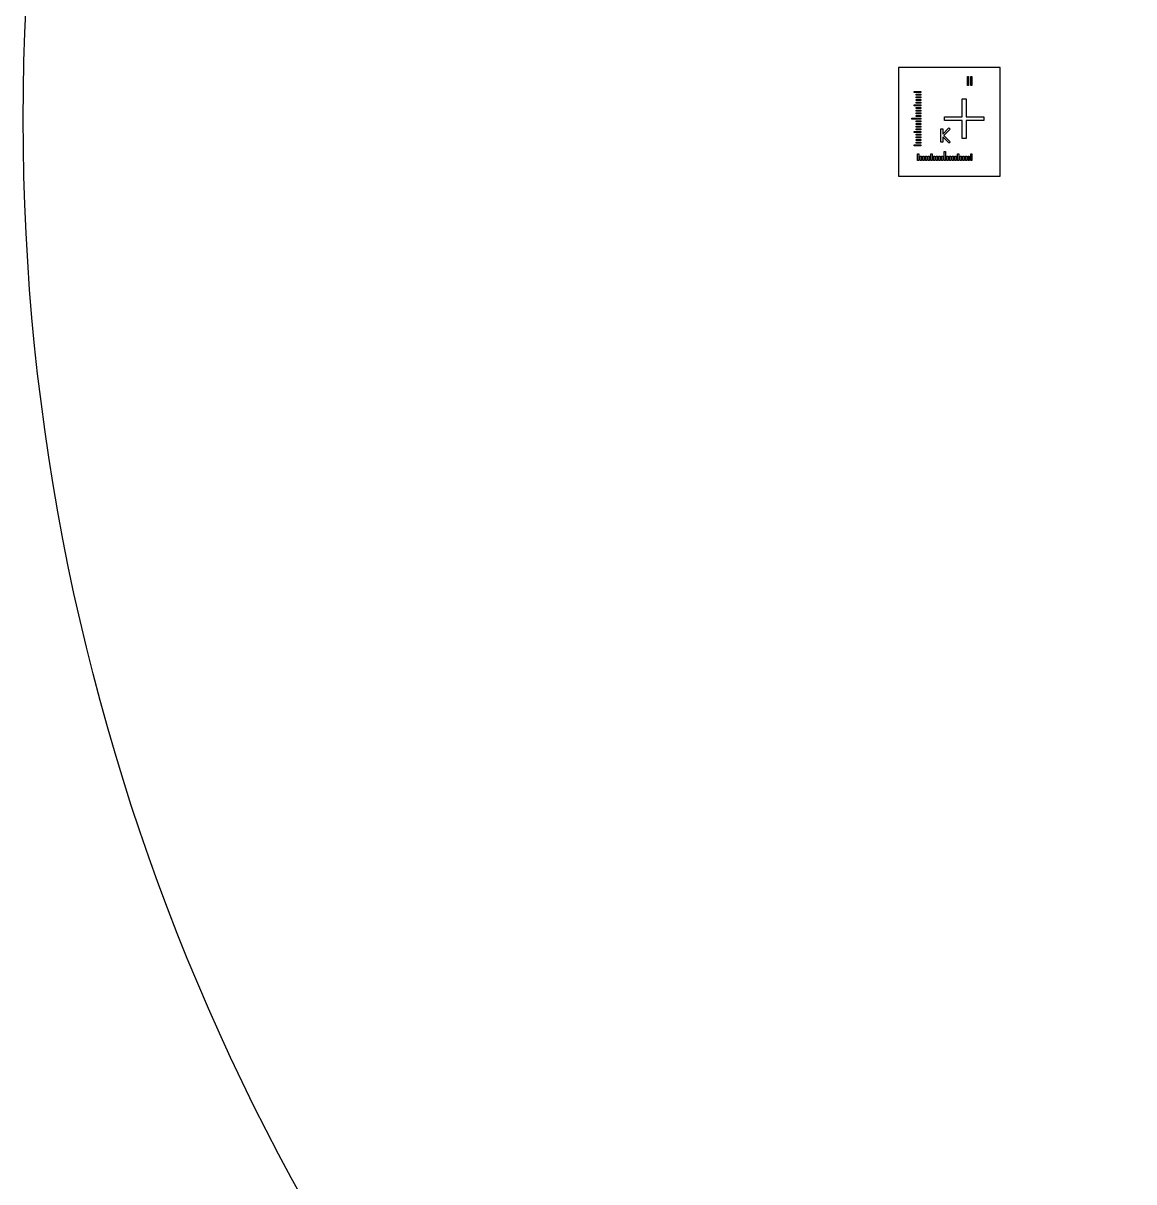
# Model space of a CAD drawing. Header units: millimetres. Extents: x 26241 to 236241, y 30294 to 280394.
# Drawn here: x 186241 to 198745, y 43331 to 56369 of the extents above; entities that cross this region are included whole.
import ezdxf

# ---------------------------------------------------------------- set-up
doc = ezdxf.new("R2010")
doc.units = ezdxf.units.MM
doc.layers.add('CLEAR', color=140, linetype='Continuous')
doc.layers.add('OPAQUE', color=10, linetype='Continuous')

msp = doc.modelspace()

# ---------------------------------------------------------------- linework, layer by layer
at = {"layer": 'CLEAR'}
for p, q in [((196096, 55869), (196096, 54649)), ((197241, 55869), (196096, 55869)), ((197241, 54649), (197241, 55869)), ((196096, 54649), (197241, 54649))]:
    msp.add_line(p, q, dxfattribs=at)
at = {"layer": 'OPAQUE'}
for p, q in [((196873, 55669), (196873, 55769)), ((196873, 55769), (196885, 55769)), ((196885, 55769), (196885, 55669)), ((196910, 55669), (196910, 55769)), ((196910, 55769), (196922, 55769)), ((196922, 55769), (196922, 55669)), ((196271, 55588), (196271, 55600)), ((196271, 55600), (196346, 55600)), ((196346, 55588), (196271, 55588)), ((196296, 55558), (196296, 55570)), ((196296, 55570), (196346, 55570)), ((196346, 55558), (196296, 55558)), ((196346, 55600), (196346, 55588)), ((196346, 55570), (196346, 55558)), ((196885, 55669), (196873, 55669)), ((196922, 55669), (196910, 55669)), ((196271, 55438), (196271, 55450)), ((196271, 55450), (196346, 55450)), ((196346, 55438), (196271, 55438)), ((196296, 55528), (196296, 55540)), ((196296, 55540), (196346, 55540)), ((196346, 55528), (196296, 55528)), ((196296, 55498), (196296, 55510)), ((196296, 55510), (196346, 55510)), ((196346, 55498), (196296, 55498)), ((196296, 55468), (196296, 55480)), ((196296, 55480), (196346, 55480)), ((196346, 55468), (196296, 55468)), ((196296, 55408), (196296, 55420)), ((196296, 55420), (196346, 55420)), ((196346, 55540), (196346, 55528)), ((196346, 55510), (196346, 55498)), ((196346, 55480), (196346, 55468)), ((196346, 55450), (196346, 55438)), ((196346, 55420), (196346, 55408)), ((196814, 55316), (196814, 55516)), ((196814, 55516), (196858, 55516)), ((196858, 55516), (196858, 55316)), ((196246, 55288), (196246, 55300)), ((196246, 55300), (196346, 55300)), ((196346, 55288), (196246, 55288)), ((196346, 55408), (196296, 55408)), ((196296, 55378), (196296, 55390)), ((196296, 55390), (196346, 55390)), ((196346, 55378), (196296, 55378)), ((196296, 55348), (196296, 55360)), ((196296, 55360), (196346, 55360)), ((196346, 55348), (196296, 55348)), ((196296, 55318), (196296, 55330)), ((196296, 55330), (196346, 55330)), ((196346, 55318), (196296, 55318)), ((196346, 55390), (196346, 55378)), ((196346, 55360), (196346, 55348)), ((196346, 55330), (196346, 55318)), ((196346, 55300), (196346, 55288)), ((196614, 55316), (196814, 55316)), ((196614, 55272), (196614, 55316)), ((196858, 55316), (197058, 55316)), ((197058, 55316), (197058, 55272)), ((196271, 55138), (196271, 55150)), ((196271, 55150), (196346, 55150)), ((196296, 55258), (196296, 55270)), ((196296, 55270), (196346, 55270)), ((196346, 55258), (196296, 55258)), ((196296, 55228), (196296, 55240)), ((196296, 55240), (196346, 55240)), ((196346, 55228), (196296, 55228)), ((196296, 55198), (196296, 55210)), ((196296, 55210), (196346, 55210)), ((196346, 55198), (196296, 55198)), ((196296, 55168), (196296, 55180)), ((196296, 55180), (196346, 55180)), ((196346, 55168), (196296, 55168)), ((196346, 55270), (196346, 55258)), ((196346, 55240), (196346, 55228)), ((196346, 55210), (196346, 55198)), ((196346, 55180), (196346, 55168)), ((196346, 55150), (196346, 55138)), ((196573, 55181), (196593, 55181)), ((196573, 55031), (196573, 55181)), ((196593, 55120), (196664, 55191)), ((196593, 55181), (196593, 55120)), ((196607, 55106), (196678, 55176)), ((196814, 55272), (196614, 55272)), ((196664, 55191), (196678, 55176)), ((196814, 55072), (196814, 55272)), ((197058, 55272), (196858, 55272)), ((196858, 55272), (196858, 55072)), ((196346, 55138), (196271, 55138)), ((196296, 55108), (196296, 55120)), ((196296, 55120), (196346, 55120)), ((196346, 55108), (196296, 55108)), ((196296, 55078), (196296, 55090)), ((196296, 55090), (196346, 55090)), ((196346, 55078), (196296, 55078)), ((196296, 55048), (196296, 55060)), ((196296, 55060), (196346, 55060)), ((196346, 55048), (196296, 55048)), ((196296, 55018), (196296, 55030)), ((196296, 55030), (196346, 55030)), ((196346, 55120), (196346, 55108)), ((196346, 55090), (196346, 55078)), ((196346, 55060), (196346, 55048)), ((196346, 55030), (196346, 55018)), ((196593, 55031), (196573, 55031)), ((196593, 55091), (196593, 55031)), ((196593, 55091), (196664, 55021)), ((196607, 55106), (196678, 55035)), ((196664, 55021), (196678, 55035)), ((196858, 55072), (196814, 55072)), ((196271, 54988), (196271, 55000)), ((196271, 55000), (196346, 55000)), ((196346, 54988), (196271, 54988)), ((196346, 55018), (196296, 55018)), ((196311, 54824), (196311, 54899)), ((196311, 54899), (196323, 54899)), ((196323, 54899), (196323, 54824)), ((196346, 55000), (196346, 54988)), ((196461, 54824), (196461, 54899)), ((196461, 54899), (196473, 54899)), ((196473, 54899), (196473, 54824)), ((196611, 54824), (196611, 54924)), ((196611, 54924), (196623, 54924)), ((196623, 54924), (196623, 54824)), ((196761, 54824), (196761, 54899)), ((196761, 54899), (196773, 54899)), ((196773, 54899), (196773, 54824)), ((196911, 54824), (196911, 54899)), ((196911, 54899), (196923, 54899)), ((196923, 54899), (196923, 54824)), ((196323, 54824), (196311, 54824)), ((196341, 54824), (196341, 54874)), ((196341, 54874), (196353, 54874)), ((196353, 54824), (196341, 54824)), ((196353, 54874), (196353, 54824)), ((196371, 54824), (196371, 54874)), ((196371, 54874), (196383, 54874)), ((196383, 54824), (196371, 54824)), ((196383, 54874), (196383, 54824)), ((196401, 54824), (196401, 54874)), ((196401, 54874), (196413, 54874)), ((196413, 54824), (196401, 54824)), ((196413, 54874), (196413, 54824)), ((196431, 54824), (196431, 54874)), ((196431, 54874), (196443, 54874)), ((196443, 54824), (196431, 54824)), ((196443, 54874), (196443, 54824)), ((196473, 54824), (196461, 54824)), ((196491, 54824), (196491, 54874)), ((196491, 54874), (196503, 54874)), ((196503, 54824), (196491, 54824)), ((196503, 54874), (196503, 54824)), ((196521, 54824), (196521, 54874)), ((196521, 54874), (196533, 54874)), ((196533, 54824), (196521, 54824)), ((196533, 54874), (196533, 54824)), ((196551, 54824), (196551, 54874)), ((196551, 54874), (196563, 54874)), ((196563, 54824), (196551, 54824)), ((196563, 54874), (196563, 54824)), ((196581, 54824), (196581, 54874)), ((196581, 54874), (196593, 54874)), ((196593, 54824), (196581, 54824)), ((196593, 54874), (196593, 54824)), ((196623, 54824), (196611, 54824)), ((196641, 54824), (196641, 54874)), ((196641, 54874), (196653, 54874)), ((196653, 54824), (196641, 54824)), ((196653, 54874), (196653, 54824)), ((196671, 54824), (196671, 54874)), ((196671, 54874), (196683, 54874)), ((196683, 54824), (196671, 54824)), ((196683, 54874), (196683, 54824)), ((196701, 54824), (196701, 54874)), ((196701, 54874), (196713, 54874)), ((196713, 54824), (196701, 54824)), ((196713, 54874), (196713, 54824)), ((196731, 54824), (196731, 54874)), ((196731, 54874), (196743, 54874)), ((196743, 54824), (196731, 54824)), ((196743, 54874), (196743, 54824)), ((196773, 54824), (196761, 54824)), ((196791, 54824), (196791, 54874)), ((196791, 54874), (196803, 54874)), ((196803, 54824), (196791, 54824)), ((196803, 54874), (196803, 54824)), ((196821, 54824), (196821, 54874)), ((196821, 54874), (196833, 54874)), ((196833, 54824), (196821, 54824)), ((196833, 54874), (196833, 54824)), ((196851, 54824), (196851, 54874)), ((196851, 54874), (196863, 54874)), ((196863, 54824), (196851, 54824)), ((196863, 54874), (196863, 54824)), ((196881, 54824), (196881, 54874)), ((196881, 54874), (196893, 54874)), ((196893, 54824), (196881, 54824)), ((196893, 54874), (196893, 54824)), ((196923, 54824), (196911, 54824))]:
    msp.add_line(p, q, dxfattribs=at)
msp.add_circle((211241, 55294), 25000, dxfattribs=at)

doc.saveas('drawing.dxf')
